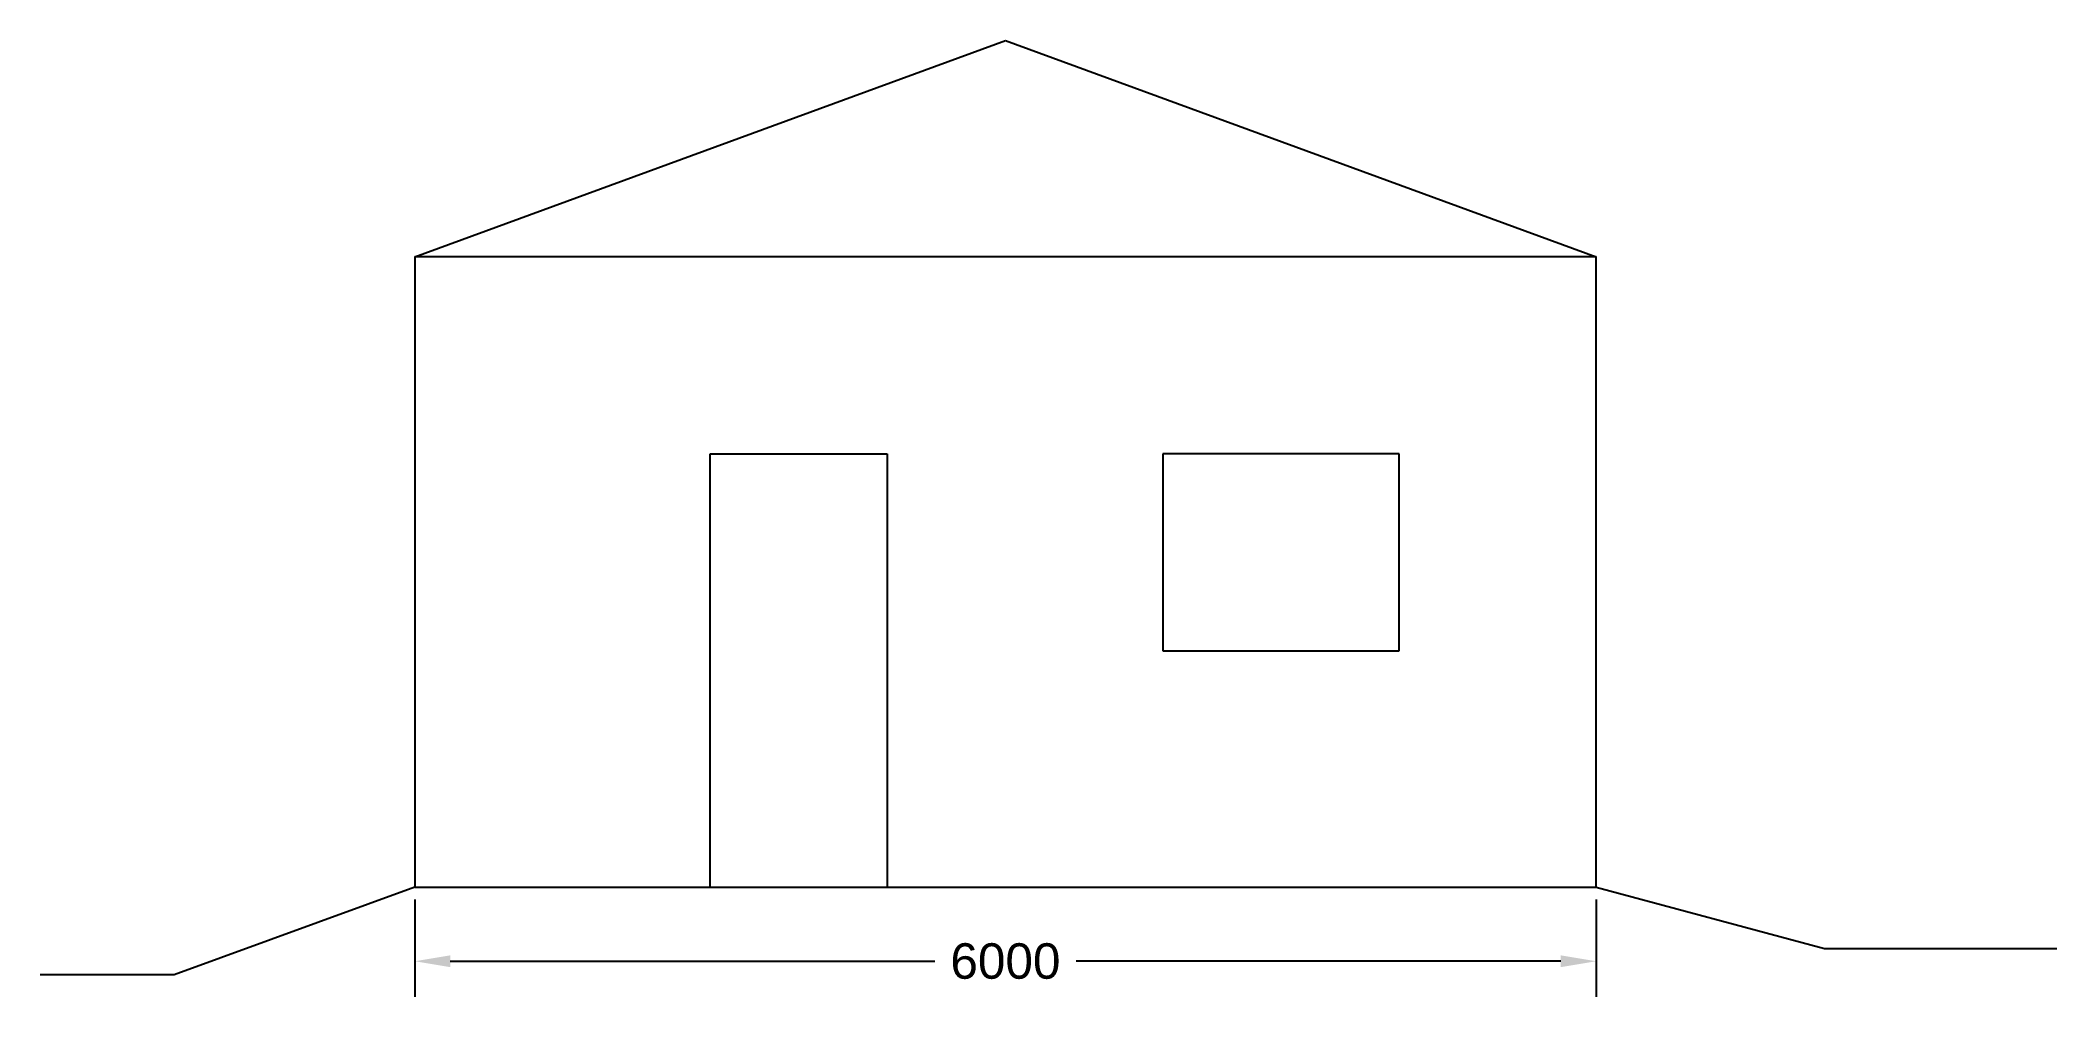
# Model space of a CAD drawing. Header units: inches. Extents: x -1902 to 8339, y -556 to 4300.
import ezdxf

# ---------------------------------------------------------------- set-up
doc = ezdxf.new("R2010")
doc.units = ezdxf.units.IN
doc.header["$MEASUREMENT"] = 0
doc.styles.get("Standard").update_dxf_attribs({"font": 'arial.ttf'})
doc.dimstyles.get("Standard").update_dxf_attribs({"dimtxt": 0.18, "dimasz": 0.18, "dimexe": 0.18, "dimexo": 0.0625, "dimgap": 0.09, "dimtad": 0, "dimtih": 1, "dimtoh": 1, "dimdec": 1, "dimzin": 0, "dimdsep": 46, "dimtxsty": 'Standard', "dimcen": 0.09, "dimadec": 0, "dimazin": 0, "dimtfac": 1, "dimtdec": 1, "dimtofl": 0, "dimtmove": 0, "dimatfit": 3, "dimfxl": 1, "dimtolj": 1, "dimtzin": 0, "dimarcsym": 0})

# ---------------------------------------------------------------- blocks, each defined once
blk = doc.blocks.new('*D1')
at = {"color": 0, "lineweight": -2, "transparency": 16777216}
for p, q in [((0, -62), (0, -556)), ((6000, -62), (6000, -556)), ((180, -376), (2641, -376)), ((5820, -376), (3359, -376))]:
    blk.add_line(p, q, dxfattribs=at)
at = {"color": 0, "transparency": 16777216}
for points in [[(180, -346), (180, -406), (0, -376)], [(5820, -346), (5820, -406), (6000, -376)]]:
    blk.add_solid(points, dxfattribs=at)
at = {"layer": 'Defpoints', "color": 0, "transparency": 16777216}
for p in [(0, 0), (6000, 0), (6000, -376)]:
    blk.add_point(p, dxfattribs=at)
at = {"color": 0, "transparency": 16777216, "insert": (3000, -376), "char_height": 180, "attachment_point": 5}
blk.add_mtext('\\A1;6000', dxfattribs=at)

msp = doc.modelspace()

# ---------------------------------------------------------------- linework, layer by layer
for p, q in [((0, 3200), (3000, 4300)), ((3000, 4300), (6000, 3200)), ((6000, 3200), (0, 3200)), ((0, 3200), (0, 0)), ((6000, 3200), (0, 3200)), ((6000, 0), (6000, 3200)), ((1500, 0), (1500, 2200)), ((1500, 2200), (2400, 2200)), ((2400, 2200), (2400, 0)), ((5000, 2200), (3800, 2200)), ((3800, 2200), (3800, 1200)), ((5000, 1200), (5000, 2200)), ((3800, 1200), (5000, 1200)), ((0, 0), (-1221.6, -444.6)), ((0, 0), (6000, 0)), ((6000, 0), (7159.1, -310.6)), ((7159.1, -310.6), (8339.1, -310.6)), ((8339.1, -310.6), (8339.1, -310.6)), ((8339.1, -310.6), (8339.1, -310.6)), ((-1221.6, -444.6), (-1901.6, -444.6))]:
    msp.add_line(p, q)

# ---------------------------------------------------------------- dimensions: what is measured, and where the dimension line sits
dim = msp.add_linear_dim(base=(6000, -375.8), p1=(0, 0), p2=(6000, 0), dimstyle='Standard', override={"dimscale": 1000, "dimdec": 0, "dimtdec": 0})
dim.commit()
dim.dimension.update_dxf_attribs({"geometry": '*D1', "text_midpoint": (3000, -375.8)})

doc.saveas('drawing.dxf')
